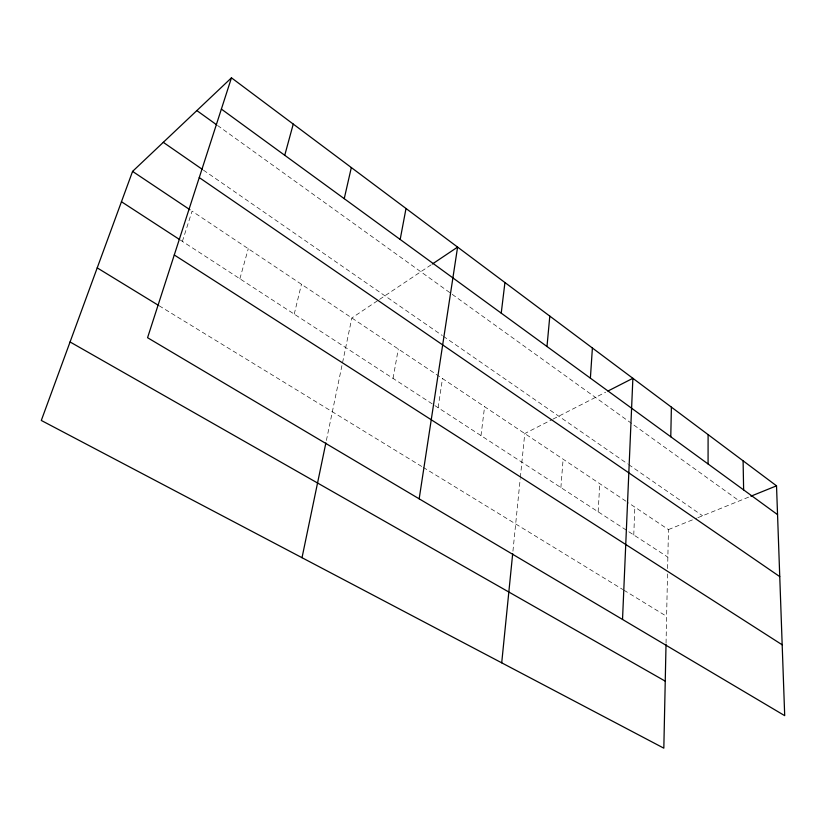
<?xml version="1.0" encoding="UTF-8"?>
<svg xmlns="http://www.w3.org/2000/svg" width="826" height="826" viewBox="0 0 826 826"><rect width="100%" height="100%" fill="white"/><g stroke="black" fill="none" stroke-linecap="round" stroke-linejoin="round"><path stroke-width="0.62" stroke-dasharray="4.13 3.1" d="M666.045 643.124L667.522 573.636M667.625 568.567L668.451 529.59L628.483 502.879M633.769 534.98L634.853 507.133M598.148 511.81L599.779 483.695M560.885 487.577L563.115 459.184M512.936 551.2L520.225 478.657M520.359 477.387L524.758 433.547L551.954 419.66M481 435.612L484.594 406.702M438.121 407.714L442.488 378.545M393.062 378.411L398.287 349.006M326.384 440.454L351.845 317.958L378.514 300.086M294.232 314.117L301.449 284.278M239.881 278.765L248.275 248.729M182.381 241.368L192.066 211.157L627.419 502.167M379.578 299.373L431.327 264.702M553.079 419.081L605.664 392.205M668.451 529.59L696.69 518.16M697.867 517.685L749.75 496.674M159.139 305.765L422.127 466.711M423.222 467.371L622.773 589.496M623.857 590.167L666.613 616.33M180.244 239.974L433.826 404.926M434.899 405.618L667.873 557.158M203.464 170.156L442.271 335.521M443.325 336.254L627.605 463.871M628.658 464.594L702.575 515.775M217.548 125.469L451.161 293.581M452.204 294.335L631.89 423.635M633.965 425.132L739.28 500.917"/><path stroke-width="1.24" d="M708.078 463.964L708.099 434.61M666.024 644.394L663.825 748.17L41.3 420.455L132.573 171.395L231.466 77.83L776.523 485.833L784.7 715.657L147.565 337.71L231.466 77.83M670.774 436.768L671.393 407.146M622.525 619.448L632.881 378.308L607.936 391.049M590.383 378.153L592.397 348.014M546.988 346.507L549.806 316.131M501.712 662.824L512.688 553.678M501.227 313.137L504.934 282.544M419.174 498.832L457.594 247.108L432.38 264M400.176 239.457L406.01 208.493M302.017 557.705L325.867 442.953M344.235 198.663L351.329 167.554M284.743 155.288L293.251 124.086M750.917 496.199L776.523 485.833M70.065 341.964L665.24 681.151M97.22 267.872L158.055 305.104M174.276 254.976L782.181 644.807M121.453 201.73L179.18 239.282M132.573 171.395L189.939 209.742M199.262 177.58L779.754 576.61M163.29 142.33L202.411 169.423M196.856 110.581L216.515 124.726M221.378 109.084L777.545 514.629M743.101 460.815L743.627 489.89"/></g></svg>
